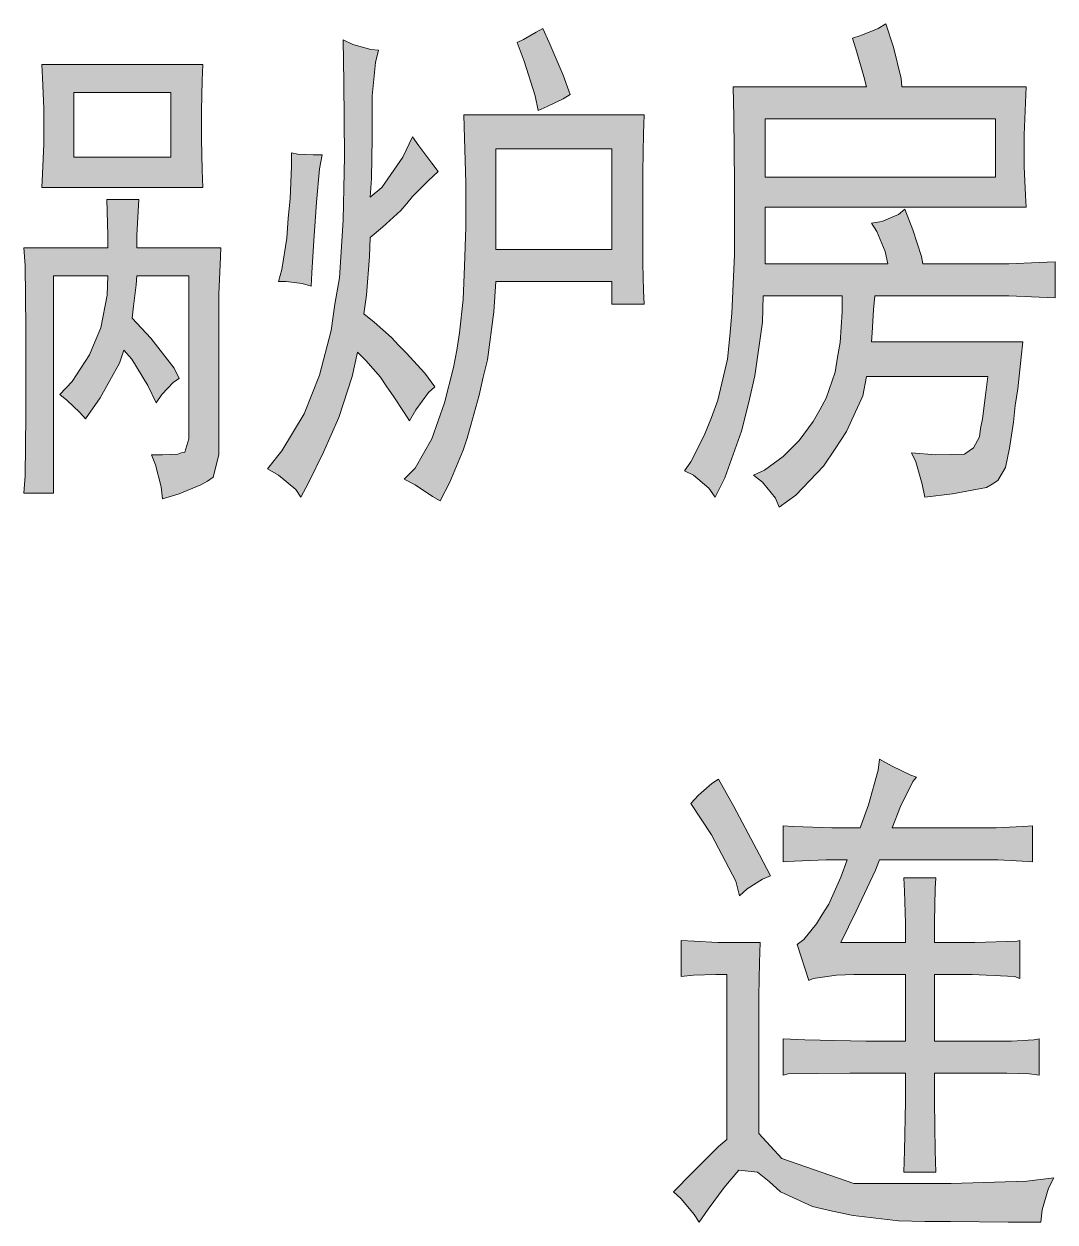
# Model space of a CAD drawing. Header units: millimetres. Extents: x 0 to 586, y 0 to 414.
# Drawn here: x 553.32 to 558.99, y 24.97 to 31.56 of the extents above; entities that cross this region are included whole.
import ezdxf

# ---------------------------------------------------------------- set-up
doc = ezdxf.new("R2010")
doc.units = ezdxf.units.MM

msp = doc.modelspace()

# ---------------------------------------------------------------- hatches: boundary and pattern name
h = msp.add_hatch(color=0)
h.dxf.hatch_style = 2
h.paths.add_polyline_path([(556.171806, 31.538333), (556.207083, 31.460722), (556.284694, 31.280806), (556.3235, 31.174972), (556.284694, 31.150278), (556.1965, 31.107944), (556.147111, 31.086778), (556.129472, 31.167917), (556.0695, 31.358417), (556.030694, 31.460722), (556.065972, 31.478361), (556.136528, 31.517167)])
h = msp.add_hatch(color=0)
h.paths.add_polyline_path([(557.981556, 30.465889), (558.038, 30.476472), (558.129722, 30.515278), (558.165, 30.5435), (558.207333, 30.430611), (558.256722, 30.282444), (558.263778, 30.243639), (558.662417, 30.243639), (558.7365, 30.243639), (558.902306, 30.250694), (558.9905, 30.254222), (558.9905, 30.056667), (558.902306, 30.060194), (558.7365, 30.06725), (558.662417, 30.06725), (557.999194, 30.06725), (557.992139, 29.989639), (557.985083, 29.862639), (557.981556, 29.81325), (558.814111, 29.81325), (558.803528, 29.728583), (558.785889, 29.555722), (558.771778, 29.464), (558.761194, 29.372278), (558.740028, 29.227639), (558.729444, 29.174722), (558.718861, 29.121806), (558.676528, 29.05125), (558.644778, 29.030083), (558.613028, 29.012444), (558.426056, 28.977167), (558.274361, 28.959528), (558.26025, 29.030083), (558.224972, 29.153556), (558.200278, 29.202944), (558.334333, 29.192361), (558.493083, 29.195889), (558.517778, 29.213528), (558.542472, 29.231167), (558.574222, 29.291139), (558.581278, 29.337), (558.591861, 29.389917), (558.6095, 29.534556), (558.620083, 29.62275), (557.953333, 29.62275), (557.932167, 29.516917), (557.843972, 29.319361), (557.780472, 29.224111), (557.716972, 29.128861), (557.565278, 28.970111), (557.473556, 28.903083), (557.452389, 28.952472), (557.381833, 29.040667), (557.332444, 29.079472), (557.392417, 29.107694), (557.494722, 29.181778), (557.537056, 29.224111), (557.582917, 29.269972), (557.660528, 29.375806), (557.695806, 29.439306), (557.731083, 29.502806), (557.780472, 29.647444), (557.794583, 29.728583), (557.808694, 29.809722), (557.819278, 29.979056), (557.819278, 30.06725), (557.385361, 30.06725), (557.381833, 29.922611), (557.3395, 29.626278), (557.304222, 29.474583), (557.265417, 29.322889), (557.173694, 29.065361), (557.120778, 28.959528), (557.0855, 29.008917), (557.000833, 29.079472), (556.951444, 29.104167), (556.986722, 29.153556), (557.060806, 29.298194), (557.099611, 29.396972), (557.134889, 29.492222), (557.187806, 29.718), (557.201917, 29.845), (557.2125, 29.972), (557.226611, 30.293028), (557.226611, 30.487056), (557.226611, 30.688139), (557.223083, 31.0515), (557.219556, 31.217306), (557.953333, 31.217306), (557.939222, 31.27375), (557.900417, 31.407806), (557.875722, 31.485417), (557.921583, 31.499528), (558.016833, 31.538333), (558.059167, 31.563028), (558.1015, 31.436028), (558.143833, 31.263167), (558.147361, 31.217306), (558.83175, 31.217306), (558.828222, 31.129111), (558.821167, 30.952722), (558.821167, 30.864528), (558.821167, 30.776333), (558.828222, 30.621111), (558.83175, 30.554083), (557.395944, 30.554083), (557.395944, 30.243639), (558.06975, 30.243639), (558.055639, 30.310667), (558.009778, 30.420028)])
h.paths.add_polyline_path([(558.662417, 30.719889), (558.662417, 31.040917), (557.395944, 31.040917), (557.395944, 30.719889)])
h = msp.add_hatch(color=0)
h.dxf.hatch_style = 2
h.paths.add_polyline_path([(555.268694, 31.418389), (555.251056, 31.351361), (555.233417, 31.167917), (555.233417, 31.0515), (555.233417, 30.935083), (555.229889, 30.712833), (555.222833, 30.610528), (555.286333, 30.663444), (555.40275, 30.82925), (555.455667, 30.942139), (555.490944, 30.89275), (555.5615, 30.7975), (555.596778, 30.751639), (555.543861, 30.70225), (555.455667, 30.614056), (555.423917, 30.57525), (555.392167, 30.536444), (555.289861, 30.444722), (555.222833, 30.388278), (555.219306, 30.282444), (555.201667, 30.070778), (555.187556, 29.968472), (555.244, 29.922611), (555.33925, 29.837944), (555.378056, 29.795611), (555.420389, 29.753278), (555.522694, 29.640389), (555.579139, 29.566306), (555.543861, 29.534556), (555.473306, 29.439306), (555.438028, 29.379333), (555.409806, 29.425194), (555.349833, 29.516917), (555.314556, 29.566306), (555.279278, 29.619222), (555.198139, 29.710944), (555.152278, 29.756806), (555.124056, 29.62275), (555.049972, 29.396972), (555.007639, 29.301722), (554.965306, 29.206472), (554.884167, 29.037139), (554.841833, 28.959528), (554.813611, 29.001861), (554.718361, 29.079472), (554.658389, 29.11475), (554.736, 29.213528), (554.859472, 29.418139), (554.901806, 29.523972), (554.944139, 29.629806), (555.007639, 29.87675), (555.028806, 30.021389), (555.0535, 30.166028), (555.074667, 30.483528), (555.078194, 30.659917), (555.081722, 30.832778), (555.078194, 31.242), (555.074667, 31.474833), (555.127583, 31.450139), (555.226361, 31.421917)])
h = msp.add_hatch(color=0)
h.paths.add_polyline_path([(553.416611, 30.663444), (553.420139, 30.737528), (553.427194, 30.903333), (553.427194, 30.998583), (553.427194, 31.097361), (553.420139, 31.266694), (553.416611, 31.340778), (554.302083, 31.340778), (554.298556, 31.252583), (554.295028, 31.086778), (554.295028, 31.009167), (554.295028, 30.931556), (554.298556, 30.758694), (554.302083, 30.663444)])
h.paths.add_polyline_path([(554.125694, 30.82925), (554.125694, 31.185556), (553.593, 31.185556), (553.593, 30.82925)])
h = msp.add_hatch(color=0)
h.paths.add_polyline_path([(556.729194, 31.062083), (556.725667, 30.959778), (556.722139, 30.748111), (556.722139, 30.642278), (556.722139, 30.32125), (556.722139, 30.243639), (556.725667, 30.095472), (556.729194, 30.021389), (556.552806, 30.021389), (556.552806, 30.144861), (555.914278, 30.144861), (555.903694, 29.979056), (555.868417, 29.714472), (555.843722, 29.619222), (555.822556, 29.520444), (555.776694, 29.354639), (555.755528, 29.284083), (555.734361, 29.217056), (555.660278, 29.040667), (555.607361, 28.938361), (555.565028, 28.963056), (555.469778, 29.026556), (555.409806, 29.058306), (555.469778, 29.118278), (555.5615, 29.280556), (555.596778, 29.379333), (555.632056, 29.478111), (555.681444, 29.672139), (555.699083, 29.767389), (555.713194, 29.862639), (555.734361, 30.046083), (555.737889, 30.137806), (555.741417, 30.229528), (555.748472, 30.444722), (555.748472, 30.564667), (555.748472, 30.688139), (555.741417, 30.935083), (555.737889, 31.062083)])
h.paths.add_polyline_path([(556.552806, 30.32125), (556.552806, 30.875111), (555.914278, 30.875111), (555.914278, 30.32125)])
h = msp.add_hatch(color=0)
h.dxf.hatch_style = 2
h.paths.add_polyline_path([(554.95825, 30.843361), (554.944139, 30.76575), (554.9265, 30.582306), (554.919444, 30.476472), (554.912389, 30.370639), (554.901806, 30.19425), (554.898278, 30.120167), (554.848889, 30.134278), (554.760694, 30.144861), (554.718361, 30.144861), (554.736, 30.211889), (554.764222, 30.38475), (554.771278, 30.494111), (554.781861, 30.599944), (554.788917, 30.779861), (554.788917, 30.853944), (554.824194, 30.846889), (554.908861, 30.843361)])
h = msp.add_hatch(color=0)
h.dxf.hatch_style = 2
h.paths.add_polyline_path([(553.949306, 30.596417), (553.945778, 30.532917), (553.938722, 30.398861), (553.938722, 30.331833), (554.400861, 30.331833), (554.397333, 30.236583), (554.390278, 30.077833), (554.390278, 30.010806), (554.390278, 29.291139), (554.390278, 29.192361), (554.358528, 29.068889), (554.326778, 29.047722), (554.2915, 29.026556), (554.171556, 28.977167), (554.079833, 28.948944), (554.072778, 29.015972), (554.041028, 29.135917), (554.019861, 29.192361), (554.079833, 29.192361), (554.1645, 29.195889), (554.182139, 29.202944), (554.203306, 29.206472), (554.224472, 29.280556), (554.224472, 29.347583), (554.224472, 30.176611), (553.938722, 30.176611), (553.935194, 30.127222), (553.921083, 30.010806), (553.914028, 29.943778), (554.016333, 29.834417), (554.143333, 29.668611), (554.171556, 29.612167), (554.139806, 29.591), (554.076306, 29.523972), (554.044556, 29.478111), (553.998694, 29.573361), (553.9105, 29.718), (553.868167, 29.767389), (553.843472, 29.696833), (553.737639, 29.506333), (553.6565, 29.389917), (553.62475, 29.425194), (553.554194, 29.492222), (553.515389, 29.523972), (553.582417, 29.594528), (553.677667, 29.742694), (553.709417, 29.816778), (553.741167, 29.890861), (553.776444, 30.070778), (553.779972, 30.176611), (553.480111, 30.176611), (553.480111, 28.980694), (553.317833, 28.980694), (553.324889, 29.075944), (553.328417, 29.407556), (553.328417, 29.643917), (553.328417, 29.890861), (553.324889, 30.233056), (553.317833, 30.331833), (553.779972, 30.331833), (553.779972, 30.398861), (553.776444, 30.532917), (553.772917, 30.596417)])
h = msp.add_hatch(color=0)
h.dxf.hatch_style = 2
h.paths.add_polyline_path([(557.918056, 27.139194), (557.963917, 27.266194), (558.016833, 27.456694), (558.023889, 27.516667), (558.094444, 27.477861), (558.19675, 27.428472), (558.2285, 27.417889), (558.207333, 27.393194), (558.140306, 27.255611), (558.094444, 27.139194), (558.574222, 27.139194), (558.665944, 27.139194), (558.814111, 27.14625), (558.867028, 27.149778), (558.867028, 26.952222), (558.810583, 26.95575), (558.676528, 26.962806), (558.602444, 26.962806), (558.023889, 26.962806), (558.002722, 26.906361), (557.896889, 26.680583), (557.812222, 26.507722), (558.168528, 26.507722), (558.168528, 26.613556), (558.161472, 26.789944), (558.157944, 26.864028), (558.334333, 26.864028), (558.330806, 26.804056), (558.327278, 26.624139), (558.327278, 26.507722), (558.549528, 26.507722), (558.782361, 26.514778), (558.796472, 26.518306), (558.796472, 26.310167), (558.76825, 26.32075), (558.535417, 26.331333), (558.327278, 26.331333), (558.327278, 25.964444), (558.655361, 25.964444), (558.750611, 25.964444), (558.874083, 25.9715), (558.902306, 25.978556), (558.902306, 25.777472), (558.849389, 25.784528), (558.725917, 25.788056), (558.655361, 25.788056), (558.327278, 25.788056), (558.327278, 25.632833), (558.330806, 25.361194), (558.334333, 25.244778), (558.157944, 25.244778), (558.161472, 25.361194), (558.168528, 25.632833), (558.168528, 25.788056), (557.861611, 25.788056), (557.522944, 25.784528), (557.494722, 25.777472), (557.494722, 25.978556), (557.614667, 25.9715), (557.949806, 25.964444), (558.168528, 25.964444), (558.168528, 26.331333), (557.882778, 26.331333), (557.787528, 26.327806), (557.660528, 26.310167), (557.635833, 26.299583), (557.572333, 26.497139), (557.607611, 26.525361), (557.678167, 26.610028), (557.709917, 26.662944), (557.745194, 26.719389), (557.812222, 26.867556), (557.8475, 26.962806), (557.731083, 26.962806), (557.554694, 26.95575), (557.494722, 26.952222), (557.494722, 27.149778), (557.551167, 27.14625), (557.762833, 27.139194)])
h = msp.add_hatch(color=0)
h.dxf.hatch_style = 2
h.paths.add_polyline_path([(557.138417, 27.407306), (557.223083, 27.255611), (557.364194, 26.991028), (557.424167, 26.874611), (557.381833, 26.856972), (557.297167, 26.804056), (557.254833, 26.76525), (557.233667, 26.846389), (557.099611, 27.100389), (556.986722, 27.27325), (557.029056, 27.319111), (557.103139, 27.382611)])
h = msp.add_hatch(color=0)
h.dxf.hatch_style = 2
h.paths.add_polyline_path([(557.367722, 26.507722), (557.364194, 26.398361), (557.360667, 26.214917), (557.360667, 26.144361), (557.360667, 25.456444), (557.487667, 25.318861), (557.882778, 25.181278), (558.147361, 25.181278), (558.419, 25.181278), (558.835278, 25.195389), (558.983444, 25.213028), (558.955222, 25.156583), (558.919944, 25.036639), (558.912889, 24.969611), (558.732972, 24.969611), (558.415472, 24.973139), (558.274361, 24.973139), (558.129722, 24.976667), (557.87925, 25.004889), (557.766361, 25.029583), (557.657, 25.054278), (557.480611, 25.135417), (557.417111, 25.191861), (557.353611, 25.244778), (557.251306, 25.255361), (557.208972, 25.205972), (557.170167, 25.160111), (557.081972, 25.040167), (557.032583, 24.969611), (557.004361, 25.011944), (556.933806, 25.096611), (556.891472, 25.135417), (556.993778, 25.24125), (557.138417, 25.385889), (557.184278, 25.424694), (557.184278, 26.331333), (557.124306, 26.331333), (557.000833, 26.327806), (556.933806, 26.32075), (556.933806, 26.518306), (557.004361, 26.514778), (557.134889, 26.507722), (557.191333, 26.507722)])

# ---------------------------------------------------------------- linework, layer by layer
at = {"color": 0, "lineweight": 0}
for points in [[(556.171806, 31.538333), (556.207083, 31.460722), (556.284694, 31.280806), (556.3235, 31.174972), (556.284694, 31.150278), (556.1965, 31.107944), (556.147111, 31.086778), (556.129472, 31.167917), (556.0695, 31.358417), (556.030694, 31.460722), (556.065972, 31.478361), (556.136528, 31.517167)], [(557.981556, 30.465889), (558.038, 30.476472), (558.129722, 30.515278), (558.165, 30.5435), (558.207333, 30.430611), (558.256722, 30.282444), (558.263778, 30.243639), (558.662417, 30.243639), (558.7365, 30.243639), (558.902306, 30.250694), (558.9905, 30.254222), (558.9905, 30.056667), (558.902306, 30.060194), (558.7365, 30.06725), (558.662417, 30.06725), (557.999194, 30.06725), (557.992139, 29.989639), (557.985083, 29.862639), (557.981556, 29.81325), (558.814111, 29.81325), (558.803528, 29.728583), (558.785889, 29.555722), (558.771778, 29.464), (558.761194, 29.372278), (558.740028, 29.227639), (558.729444, 29.174722), (558.718861, 29.121806), (558.676528, 29.05125), (558.644778, 29.030083), (558.613028, 29.012444), (558.426056, 28.977167), (558.274361, 28.959528), (558.26025, 29.030083), (558.224972, 29.153556), (558.200278, 29.202944), (558.334333, 29.192361), (558.493083, 29.195889), (558.517778, 29.213528), (558.542472, 29.231167), (558.574222, 29.291139), (558.581278, 29.337), (558.591861, 29.389917), (558.6095, 29.534556), (558.620083, 29.62275), (557.953333, 29.62275), (557.932167, 29.516917), (557.843972, 29.319361), (557.780472, 29.224111), (557.716972, 29.128861), (557.565278, 28.970111), (557.473556, 28.903083), (557.452389, 28.952472), (557.381833, 29.040667), (557.332444, 29.079472), (557.392417, 29.107694), (557.494722, 29.181778), (557.537056, 29.224111), (557.582917, 29.269972), (557.660528, 29.375806), (557.695806, 29.439306), (557.731083, 29.502806), (557.780472, 29.647444), (557.794583, 29.728583), (557.808694, 29.809722), (557.819278, 29.979056), (557.819278, 30.06725), (557.385361, 30.06725), (557.381833, 29.922611), (557.3395, 29.626278), (557.304222, 29.474583), (557.265417, 29.322889), (557.173694, 29.065361), (557.120778, 28.959528), (557.0855, 29.008917), (557.000833, 29.079472), (556.951444, 29.104167), (556.986722, 29.153556), (557.060806, 29.298194), (557.099611, 29.396972), (557.134889, 29.492222), (557.187806, 29.718), (557.201917, 29.845), (557.2125, 29.972), (557.226611, 30.293028), (557.226611, 30.487056), (557.226611, 30.688139), (557.223083, 31.0515), (557.219556, 31.217306), (557.953333, 31.217306), (557.939222, 31.27375), (557.900417, 31.407806), (557.875722, 31.485417), (557.921583, 31.499528), (558.016833, 31.538333), (558.059167, 31.563028), (558.1015, 31.436028), (558.143833, 31.263167), (558.147361, 31.217306), (558.83175, 31.217306), (558.828222, 31.129111), (558.821167, 30.952722), (558.821167, 30.864528), (558.821167, 30.776333), (558.828222, 30.621111), (558.83175, 30.554083), (557.395944, 30.554083), (557.395944, 30.243639), (558.06975, 30.243639), (558.055639, 30.310667), (558.009778, 30.420028)], [(555.268694, 31.418389), (555.251056, 31.351361), (555.233417, 31.167917), (555.233417, 31.0515), (555.233417, 30.935083), (555.229889, 30.712833), (555.222833, 30.610528), (555.286333, 30.663444), (555.40275, 30.82925), (555.455667, 30.942139), (555.490944, 30.89275), (555.5615, 30.7975), (555.596778, 30.751639), (555.543861, 30.70225), (555.455667, 30.614056), (555.423917, 30.57525), (555.392167, 30.536444), (555.289861, 30.444722), (555.222833, 30.388278), (555.219306, 30.282444), (555.201667, 30.070778), (555.187556, 29.968472), (555.244, 29.922611), (555.33925, 29.837944), (555.378056, 29.795611), (555.420389, 29.753278), (555.522694, 29.640389), (555.579139, 29.566306), (555.543861, 29.534556), (555.473306, 29.439306), (555.438028, 29.379333), (555.409806, 29.425194), (555.349833, 29.516917), (555.314556, 29.566306), (555.279278, 29.619222), (555.198139, 29.710944), (555.152278, 29.756806), (555.124056, 29.62275), (555.049972, 29.396972), (555.007639, 29.301722), (554.965306, 29.206472), (554.884167, 29.037139), (554.841833, 28.959528), (554.813611, 29.001861), (554.718361, 29.079472), (554.658389, 29.11475), (554.736, 29.213528), (554.859472, 29.418139), (554.901806, 29.523972), (554.944139, 29.629806), (555.007639, 29.87675), (555.028806, 30.021389), (555.0535, 30.166028), (555.074667, 30.483528), (555.078194, 30.659917), (555.081722, 30.832778), (555.078194, 31.242), (555.074667, 31.474833), (555.127583, 31.450139), (555.226361, 31.421917)], [(553.416611, 30.663444), (553.420139, 30.737528), (553.427194, 30.903333), (553.427194, 30.998583), (553.427194, 31.097361), (553.420139, 31.266694), (553.416611, 31.340778), (554.302083, 31.340778), (554.298556, 31.252583), (554.295028, 31.086778), (554.295028, 31.009167), (554.295028, 30.931556), (554.298556, 30.758694), (554.302083, 30.663444)], [(554.125694, 30.82925), (554.125694, 31.185556), (553.593, 31.185556), (553.593, 30.82925)], [(556.729194, 31.062083), (556.725667, 30.959778), (556.722139, 30.748111), (556.722139, 30.642278), (556.722139, 30.32125), (556.722139, 30.243639), (556.725667, 30.095472), (556.729194, 30.021389), (556.552806, 30.021389), (556.552806, 30.144861), (555.914278, 30.144861), (555.903694, 29.979056), (555.868417, 29.714472), (555.843722, 29.619222), (555.822556, 29.520444), (555.776694, 29.354639), (555.755528, 29.284083), (555.734361, 29.217056), (555.660278, 29.040667), (555.607361, 28.938361), (555.565028, 28.963056), (555.469778, 29.026556), (555.409806, 29.058306), (555.469778, 29.118278), (555.5615, 29.280556), (555.596778, 29.379333), (555.632056, 29.478111), (555.681444, 29.672139), (555.699083, 29.767389), (555.713194, 29.862639), (555.734361, 30.046083), (555.737889, 30.137806), (555.741417, 30.229528), (555.748472, 30.444722), (555.748472, 30.564667), (555.748472, 30.688139), (555.741417, 30.935083), (555.737889, 31.062083)], [(558.662417, 30.719889), (558.662417, 31.040917), (557.395944, 31.040917), (557.395944, 30.719889)], [(556.552806, 30.32125), (556.552806, 30.875111), (555.914278, 30.875111), (555.914278, 30.32125)], [(554.95825, 30.843361), (554.944139, 30.76575), (554.9265, 30.582306), (554.919444, 30.476472), (554.912389, 30.370639), (554.901806, 30.19425), (554.898278, 30.120167), (554.848889, 30.134278), (554.760694, 30.144861), (554.718361, 30.144861), (554.736, 30.211889), (554.764222, 30.38475), (554.771278, 30.494111), (554.781861, 30.599944), (554.788917, 30.779861), (554.788917, 30.853944), (554.824194, 30.846889), (554.908861, 30.843361)], [(553.949306, 30.596417), (553.945778, 30.532917), (553.938722, 30.398861), (553.938722, 30.331833), (554.400861, 30.331833), (554.397333, 30.236583), (554.390278, 30.077833), (554.390278, 30.010806), (554.390278, 29.291139), (554.390278, 29.192361), (554.358528, 29.068889), (554.326778, 29.047722), (554.2915, 29.026556), (554.171556, 28.977167), (554.079833, 28.948944), (554.072778, 29.015972), (554.041028, 29.135917), (554.019861, 29.192361), (554.079833, 29.192361), (554.1645, 29.195889), (554.182139, 29.202944), (554.203306, 29.206472), (554.224472, 29.280556), (554.224472, 29.347583), (554.224472, 30.176611), (553.938722, 30.176611), (553.935194, 30.127222), (553.921083, 30.010806), (553.914028, 29.943778), (554.016333, 29.834417), (554.143333, 29.668611), (554.171556, 29.612167), (554.139806, 29.591), (554.076306, 29.523972), (554.044556, 29.478111), (553.998694, 29.573361), (553.9105, 29.718), (553.868167, 29.767389), (553.843472, 29.696833), (553.737639, 29.506333), (553.6565, 29.389917), (553.62475, 29.425194), (553.554194, 29.492222), (553.515389, 29.523972), (553.582417, 29.594528), (553.677667, 29.742694), (553.709417, 29.816778), (553.741167, 29.890861), (553.776444, 30.070778), (553.779972, 30.176611), (553.480111, 30.176611), (553.480111, 28.980694), (553.317833, 28.980694), (553.324889, 29.075944), (553.328417, 29.407556), (553.328417, 29.643917), (553.328417, 29.890861), (553.324889, 30.233056), (553.317833, 30.331833), (553.779972, 30.331833), (553.779972, 30.398861), (553.776444, 30.532917), (553.772917, 30.596417)], [(557.918056, 27.139194), (557.963917, 27.266194), (558.016833, 27.456694), (558.023889, 27.516667), (558.094444, 27.477861), (558.19675, 27.428472), (558.2285, 27.417889), (558.207333, 27.393194), (558.140306, 27.255611), (558.094444, 27.139194), (558.574222, 27.139194), (558.665944, 27.139194), (558.814111, 27.14625), (558.867028, 27.149778), (558.867028, 26.952222), (558.810583, 26.95575), (558.676528, 26.962806), (558.602444, 26.962806), (558.023889, 26.962806), (558.002722, 26.906361), (557.896889, 26.680583), (557.812222, 26.507722), (558.168528, 26.507722), (558.168528, 26.613556), (558.161472, 26.789944), (558.157944, 26.864028), (558.334333, 26.864028), (558.330806, 26.804056), (558.327278, 26.624139), (558.327278, 26.507722), (558.549528, 26.507722), (558.782361, 26.514778), (558.796472, 26.518306), (558.796472, 26.310167), (558.76825, 26.32075), (558.535417, 26.331333), (558.327278, 26.331333), (558.327278, 25.964444), (558.655361, 25.964444), (558.750611, 25.964444), (558.874083, 25.9715), (558.902306, 25.978556), (558.902306, 25.777472), (558.849389, 25.784528), (558.725917, 25.788056), (558.655361, 25.788056), (558.327278, 25.788056), (558.327278, 25.632833), (558.330806, 25.361194), (558.334333, 25.244778), (558.157944, 25.244778), (558.161472, 25.361194), (558.168528, 25.632833), (558.168528, 25.788056), (557.861611, 25.788056), (557.522944, 25.784528), (557.494722, 25.777472), (557.494722, 25.978556), (557.614667, 25.9715), (557.949806, 25.964444), (558.168528, 25.964444), (558.168528, 26.331333), (557.882778, 26.331333), (557.787528, 26.327806), (557.660528, 26.310167), (557.635833, 26.299583), (557.572333, 26.497139), (557.607611, 26.525361), (557.678167, 26.610028), (557.709917, 26.662944), (557.745194, 26.719389), (557.812222, 26.867556), (557.8475, 26.962806), (557.731083, 26.962806), (557.554694, 26.95575), (557.494722, 26.952222), (557.494722, 27.149778), (557.551167, 27.14625), (557.762833, 27.139194)], [(557.138417, 27.407306), (557.223083, 27.255611), (557.364194, 26.991028), (557.424167, 26.874611), (557.381833, 26.856972), (557.297167, 26.804056), (557.254833, 26.76525), (557.233667, 26.846389), (557.099611, 27.100389), (556.986722, 27.27325), (557.029056, 27.319111), (557.103139, 27.382611)], [(557.367722, 26.507722), (557.364194, 26.398361), (557.360667, 26.214917), (557.360667, 26.144361), (557.360667, 25.456444), (557.487667, 25.318861), (557.882778, 25.181278), (558.147361, 25.181278), (558.419, 25.181278), (558.835278, 25.195389), (558.983444, 25.213028), (558.955222, 25.156583), (558.919944, 25.036639), (558.912889, 24.969611), (558.732972, 24.969611), (558.415472, 24.973139), (558.274361, 24.973139), (558.129722, 24.976667), (557.87925, 25.004889), (557.766361, 25.029583), (557.657, 25.054278), (557.480611, 25.135417), (557.417111, 25.191861), (557.353611, 25.244778), (557.251306, 25.255361), (557.208972, 25.205972), (557.170167, 25.160111), (557.081972, 25.040167), (557.032583, 24.969611), (557.004361, 25.011944), (556.933806, 25.096611), (556.891472, 25.135417), (556.993778, 25.24125), (557.138417, 25.385889), (557.184278, 25.424694), (557.184278, 26.331333), (557.124306, 26.331333), (557.000833, 26.327806), (556.933806, 26.32075), (556.933806, 26.518306), (557.004361, 26.514778), (557.134889, 26.507722), (557.191333, 26.507722)]]:
    msp.add_lwpolyline(points, close=True, dxfattribs=at)

doc.saveas('drawing.dxf')
